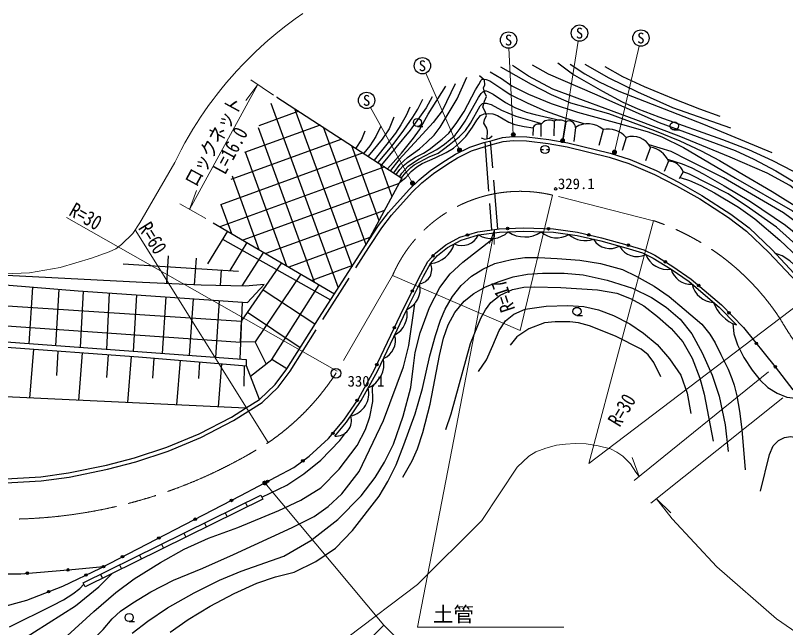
# Model space of a CAD drawing. Units: millimetres at full size, sheet at 1:1000; details may follow other scales. Extents: x 40000 to 680000, y 20000 to 380000.
# Drawn here: x 160812 to 255015, y 263385 to 338258 of the extents above; entities that cross this region are included whole.
import ezdxf
from ezdxf.enums import TextEntityAlignment as Align

# ---------------------------------------------------------------- set-up
doc = ezdxf.new("R2010")
doc.units = ezdxf.units.MM
doc.header["$LTSCALE"] = 1000
doc.linetypes.add('CHAIN', pattern=[18.5, 12, -1.5, 3.5, -1.5])
doc.linetypes.add('DASHED', pattern=[7.5, 6, -1.5])
for name, color, linetype, lineweight in [('M-BGD', 7, 'Continuous', 25), ('M-BMK', 2, 'CHAIN', 13), ('M-BMK-SRVR', 3, 'Continuous', 25), ('M-STR-HTXT', 7, 'Continuous', 13), ('M-STR-STRC', 7, 'Continuous', 25)]:
    doc.layers.add(name, color=color, linetype=linetype, lineweight=lineweight)
doc.styles.add('ＭＳ ゴシック', font='')
doc.styles.get('ＭＳ ゴシック').set_extended_font_data('MS Gothic')

# ---------------------------------------------------------------- blocks, each defined once
blk = doc.blocks.new('open_arrow')
at = {"color": 0, "linetype": 'Continuous', "lineweight": -2}
blk.add_lwpolyline([(7.5, 1.25), (0, 0), (7.5, -1.25)], dxfattribs=at)

msp = doc.modelspace()

# ---------------------------------------------------------------- hatches: boundary and pattern name
at = {"layer": 'M-BGD'}
for points in [[(220869, 312188, -1), (221169, 312199, -1)], [(225866, 312165, -1), (226165, 312154, -1)], [(215959, 311367, -1), (216245, 311456, -1)], [(230806, 311450, -1), (231098, 311384, -1)], [(235645, 310198, -1), (235933, 310113, -1)], [(211788, 308734, -1), (211988, 308958, -0.41421), (212000, 308746, -0.41421)], [(240190, 308196, -0.41421), (240397, 308244, -0.41421), (240445, 308038, -1)], [(244275, 305325, -0.41421), (244487, 305341, -0.41421), (244503, 305130, -1)], [(209302, 304419, -1), (209437, 304687, -0.41421), (209503, 304485, -0.41421)], [(247997, 301991, -0.41421), (248209, 301989, -0.41421), (248207, 301777, -1)], [(207105, 299928, -1), (207234, 300199, -1)], [(251332, 298273, -0.41421), (251543, 298251, -0.41421), (251521, 298040, -1)], [(204957, 295413, -1), (205086, 295684, -1)], [(253667, 295402, -0.41421), (253878, 295375, -0.41421), (253850, 295165, -1)], [(202533, 291043, -1), (202701, 291292, -0.41421), (202741, 291083, -0.41421)], [(199545, 287043, -1), (199739, 287272, -0.41421), (199757, 287060, -0.41421)], [(195849, 283692, -0.41421), (195879, 283902, -0.41421), (196089, 283872, -1)], [(191532, 281192, -1), (191798, 281332, -0.41421), (191735, 281129, -0.41421)], [(187106, 278867, -1), (187372, 279005, -0.41421), (187308, 278803, -0.41421)], [(182664, 276571, -1), (182931, 276709, -0.41421), (182866, 276507, -0.41421)], [(178223, 274275, -1), (178489, 274413, -0.41421), (178425, 274211, -0.41421)], [(173781, 271979, -1), (174047, 272117, -0.41421), (173983, 271914, -0.41421)], [(167108, 270433, -1), (167407, 270457, -0.41421), (167269, 270295, -0.41421)], [(171438, 270872, -1), (171732, 270815, -1)], [(162124, 270033, -1), (162423, 270057, -0.41421), (162285, 269895, -0.41421)], [(169310, 269742, -0.41421), (169380, 269942, -0.41421), (169580, 269871, -1)], [(164735, 267734, -1), (165015, 267841, -1)]]:
    msp.add_hatch(color=256, dxfattribs=at).paths.add_polyline_path(points)
at = {"layer": 'M-STR-HTXT'}
for points in [[(221879, 323869, -0.41421), (221894, 323516, -0.41421), (221541, 323502, -1)], [(227937, 323097, -0.41421), (227879, 322748, -0.41421), (227530, 322807, -1)], [(215223, 322017, -1), (215038, 321552, -0.41421), (214899, 321877, -0.41421)], [(234300, 321664, -0.41421), (234217, 321321, -0.41421), (233873, 321404, -1)], [(209453, 317979, -0.41421), (209621, 317669, -0.41421), (209310, 317500, -1)], [(191071, 281122, -0.41421), (191361, 281324, -0.41421), (191563, 281034, -1)]]:
    msp.add_hatch(color=256, dxfattribs=at).paths.add_polyline_path(points)

# ---------------------------------------------------------------- linework, layer by layer
at = {"layer": 'M-BGD'}
for p, q in [((192831, 328248), (192764, 328223)), ((192061, 327529), (200289, 304922)), ((195461, 326545), (190585, 324770)), ((194962, 326868), (201988, 307566)), ((226689, 325333), (226675, 323517)), ((228134, 325253), (227809, 323258)), ((198091, 324841), (188836, 321473)), ((190485, 324551), (197356, 305671)), ((198443, 324613), (203682, 310219)), ((209985, 324654), (210652, 324654)), ((224130, 324496), (224092, 323577)), ((225071, 324913), (225075, 323452)), ((229308, 324568), (229128, 322854)), ((232684, 324297), (232178, 322332)), ((241402, 324244), (242068, 324244)), ((200720, 323138), (187150, 318199)), ((235528, 323341), (235022, 321727)), ((201925, 322358), (205273, 313158)), ((203350, 321435), (185899, 315083)), ((188902, 321590), (193979, 307641)), ((225093, 321856), (225418, 321859)), ((225768, 321862), (226093, 321865)), ((238489, 322152), (237866, 320460)), ((240690, 320438), (240172, 319186)), ((205980, 319731), (185826, 312396)), ((205406, 320103), (206864, 316096)), ((187321, 318625), (190602, 309610)), ((242480, 319118), (242016, 318279)), ((207738, 317711), (188634, 310758)), ((185926, 315148), (187224, 311580)), ((205944, 314398), (191443, 309120)), ((185011, 312871), (199840, 304223)), ((186753, 311855), (184319, 307891)), ((186159, 310888), (199365, 303483)), ((204151, 311084), (194252, 307481)), ((189111, 310480), (187042, 307056)), ((191148, 309292), (188514, 305172)), ((179503, 308849), (179299, 305474)), ((182913, 308574), (182678, 305318)), ((174011, 307891), (188098, 306988)), ((185971, 307124), (185853, 305229)), ((202047, 307658), (197061, 305843)), ((162922, 305033), (162474, 298095)), ((166120, 304771), (165697, 297858)), ((169120, 304534), (168752, 297633)), ((172268, 304318), (171954, 297397)), ((197442, 300478), (191097, 304671)), ((175614, 304087), (175208, 297158)), ((179200, 303841), (178780, 296895)), ((182555, 303610), (182054, 296654)), ((185739, 303391), (185305, 296415)), ((188544, 303198), (188255, 296198)), ((195629, 297615), (189184, 301912)), ((229496, 301553), (230162, 301553)), ((191479, 295637), (190153, 298332)), ((163008, 297431), (162535, 291462)), ((165994, 297212), (165841, 294211)), ((168992, 296991), (168532, 291179)), ((172146, 296759), (171964, 293956)), ((174975, 296551), (174528, 290897)), ((177762, 296332), (177592, 293883)), ((180956, 296073), (180524, 290615)), ((183328, 295880), (183219, 293864)), ((193996, 295036), (192173, 296187)), ((186038, 295661), (185620, 290375)), ((188799, 295437), (188732, 292929)), ((190687, 291301), (189074, 295415)), ((188963, 278648), (189207, 278155)), ((186483, 277425), (186726, 276932)), ((183932, 276168), (184176, 275674)), ((181421, 274930), (181665, 274436)), ((178682, 273579), (178926, 273085)), ((176006, 272259), (176249, 271765)), ((173554, 271050), (173797, 270557)), ((171222, 269900), (171465, 269407)), ((174721, 264124), (175388, 264124))]:
    msp.add_line(p, q, dxfattribs=at)
at = {"layer": 'M-BGD', "linetype": 'DASHED'}
for p, q in [((218248, 322738), (219032, 312027)), ((219801, 312131), (218940, 322928))]:
    msp.add_line(p, q, dxfattribs=at)
at = {"layer": 'M-BGD'}
for points in [[(220158, 331971), (223885, 329831), (226354, 328578), (228686, 327550), (233345, 326275), (238976, 324167), (242081, 322914), (244673, 321677), (246911, 320514), (249356, 319082), (253366, 316715), (259995, 312605), (262944, 310277), (266317, 307299)], [(267910, 307473), (266476, 308742), (263783, 311006), (255528, 317457), (252751, 318973), (248223, 320922), (242010, 323473), (236714, 325493), (226526, 329235), (223570, 330833), (221610, 332145)], [(224001, 332204), (225981, 331126), (231626, 328677), (239564, 325144), (248850, 321720), (251141, 320659), (253821, 319245), (260803, 315030), (263798, 312960)], [(258333, 317935), (253453, 320475), (250530, 321835), (247355, 323031), (239549, 325817), (236969, 326789), (235072, 327662), (232673, 328957), (228960, 331090), (227138, 332401)], [(228668, 332288), (230450, 331114), (232199, 330135), (234629, 328985), (244982, 324937), (253334, 321474)], [(248303, 324449), (241229, 326967), (236943, 328865), (233422, 330562), (230516, 332237)], [(232892, 332003), (235056, 330774), (237734, 329562), (241265, 328085), (244474, 326831), (246990, 325923)], [(207082, 319018), (207881, 320051), (208786, 320875), (210233, 321958), (211154, 322766), (212032, 323604), (212769, 324577), (214831, 328058), (216038, 330686)], [(218507, 323185), (218537, 324117), (218464, 324480), (218108, 325097), (218194, 325467), (218427, 325998), (218289, 326525), (217999, 327052), (218194, 327788), (218431, 328332), (218189, 328869), (218070, 329387), (218222, 329762), (218174, 330326), (217586, 330881)], [(218876, 331346), (220262, 330547), (221538, 329636), (223562, 328614), (226341, 327477), (229571, 326438), (234928, 324962), (238222, 324017), (239891, 323394), (242512, 322100), (248897, 318342), (255854, 314347), (258322, 312699), (261670, 310212), (265125, 307168)], [(214617, 329876), (212994, 326578), (211910, 325142), (210621, 323751), (207703, 320574), (206674, 319282)], [(207400, 318811), (207839, 319432), (208251, 319856), (208839, 320359), (209756, 320914), (210731, 321428), (211405, 321869), (213002, 323117), (213836, 323873), (214733, 325032), (215714, 326520), (217107, 329170), (217481, 329791), (217773, 330321), (217910, 330444), (218097, 330478), (218387, 330421), (218821, 330237), (219347, 329938), (220417, 329188), (221342, 328570), (223506, 327519), (225625, 326568), (228010, 325732), (229200, 325354), (230520, 324982)], [(206334, 319502), (208027, 321424), (209494, 323235), (210245, 324255), (211283, 326194), (213468, 329608)], [(207819, 318540), (208086, 318960), (208845, 319803), (209362, 320191), (210205, 320703), (212376, 321874), (213294, 322526), (214008, 323089), (214589, 323629), (215214, 324413), (215806, 325338), (217451, 328238), (217770, 328718), (217984, 328910), (218168, 329023), (218403, 329023), (218615, 328953), (219228, 328606), (220740, 327617), (221881, 326976), (222581, 326701), (223278, 326436), (224388, 326139), (227383, 325463)], [(192806, 328265), (208091, 318364), (203631, 310124)], [(205178, 320251), (206891, 322323), (208338, 324229), (209424, 325830), (210039, 326798), (210661, 328024)], [(211770, 328304), (211037, 326968), (209114, 324225), (205584, 319987)], [(209038, 327049), (208623, 326025), (207952, 324879), (207283, 323875), (204681, 320573)], [(208038, 318398), (208582, 319045), (209171, 319671), (209600, 319997), (211434, 320976), (212503, 321428), (213179, 321888), (213873, 322423), (215071, 323405), (215862, 324195), (216480, 325068), (217676, 327208), (217929, 327476), (218157, 327540), (218411, 327540), (219004, 327355), (220285, 326677), (221050, 326337), (222033, 325953), (225153, 325020)], [(207799, 317824), (208568, 318452), (209237, 319182), (209931, 319753), (210563, 320127), (212135, 320821), (213482, 321499), (214413, 322034), (215133, 322661), (215896, 323447), (216738, 324575), (217270, 325464), (217708, 326026), (218158, 326220), (218664, 326279), (219192, 326209), (219797, 326003), (220464, 325624), (221183, 325192), (221887, 324922), (223036, 324662), (224130, 324496)], [(207111, 325793), (206538, 324391), (205684, 323111), (203963, 321038)], [(203548, 324087), (203147, 323075), (202459, 322012)], [(205508, 324720), (204910, 323430), (204143, 322304), (203415, 321392)], [(188958, 290218), (190687, 291301), (192582, 293130), (193996, 295036), (197991, 301344), (203631, 310124), (205225, 312553), (206443, 314166), (208990, 316981), (210208, 318139), (211638, 319336), (213421, 320528), (214654, 321278), (216397, 322156), (218116, 322702), (219105, 322973), (220397, 323311), (221655, 323467), (223362, 323408), (226044, 323089), (228389, 322666), (233577, 321404), (236016, 320630), (239187, 319270), (241924, 317843), (244774, 316242), (248316, 313969), (250579, 312261), (253312, 309614), (257696, 304951)], [(217776, 323283), (218223, 323137), (218790, 323234), (219145, 323535)], [(263952, 307039), (261272, 309284), (254740, 314104), (247429, 318373), (243091, 320550), (241016, 321601), (238320, 322428)], [(240576, 320660), (242373, 320120), (243566, 319601), (244953, 318901), (247514, 317408), (250712, 315494), (255009, 312598), (257796, 310346), (262073, 306833)], [(242107, 318443), (243247, 318078), (244667, 317444), (246305, 316560), (249235, 314806), (251235, 313390), (254293, 310781), (256533, 308661), (258684, 306461)], [(260273, 306635), (253904, 312342), (250620, 314697), (247982, 316422), (243277, 318845), (242480, 319118)], [(116479, 312795), (120306, 310209), (126550, 307878), (133006, 304499), (188447, 300847)], [(158744, 265783), (162196, 266760), (166619, 268456), (171212, 270651), (188393, 279532), (194864, 282953), (196753, 284370), (199097, 286512), (200984, 288746), (202761, 291381), (204728, 294932), (208318, 302479), (210390, 306566), (211269, 308153), (212182, 309176), (213447, 310200), (215166, 311122), (217362, 311800), (219978, 312155), (223011, 312266), (226643, 312137), (229577, 311730), (232510, 311062), (235597, 310212), (237656, 309607), (239005, 308933), (241225, 307553), (243472, 306015), (247161, 302848), (249867, 300077), (253759, 295283), (255916, 292483)], [(199871, 286809), (201304, 288505), (203103, 291172), (205084, 294749), (208677, 302303), (210743, 306379), (211597, 307920), (212459, 308886), (213670, 309865), (215321, 310752), (217449, 311408), (220013, 311756), (223011, 311866), (226609, 311738), (229505, 311336), (232413, 310674), (235488, 309827), (237509, 309234), (238809, 308584), (241006, 307217), (243228, 305697), (246887, 302555), (248993, 300399)], [(114118, 310909), (118601, 308088), (125494, 305991), (132845, 302187), (188341, 298280)], [(175107, 262707), (177004, 264166), (179420, 265783), (182682, 267628), (185775, 269185), (188419, 270282), (193656, 272133), (196928, 274054), (200259, 276612), (203110, 279496), (204816, 281733), (205944, 283607), (207064, 285834), (208244, 289229), (209180, 292744), (209522, 295383), (209708, 297036), (210333, 299451), (211465, 302541), (212735, 304971), (214005, 306664), (215545, 308071), (219255, 310973)], [(257378, 306317), (256454, 307375), (255529, 308228), (254578, 308844), (253703, 309198)], [(179751, 262815), (181930, 264377), (184623, 266007), (187569, 267567), (190349, 268814), (192616, 269596), (194890, 270176), (197568, 271452), (199946, 273116), (202046, 275255), (205302, 279455), (206373, 281250), (207395, 283294), (208306, 285737), (209720, 289549), (210592, 292628), (211488, 296615), (212192, 299104), (212812, 300977), (213394, 302335), (214255, 303872), (215322, 305234), (216588, 306364), (217968, 307232), (219450, 307909), (221495, 308420), (223123, 308641), (224800, 308636), (227092, 308532), (229841, 308337), (232381, 307925), (235050, 307177), (236754, 306374), (238921, 305142), (240769, 303896), (242611, 302333), (244781, 300493), (245745, 299258), (246414, 298217), (247106, 296776), (247995, 295000), (248456, 293834), (248735, 293019), (249032, 291716), (249371, 289873), (249659, 287607), (250079, 282685)], [(188958, 290218), (158714, 291641), (128550, 294045), (121386, 298495), (119788, 299133), (117648, 300631), (109627, 307322)], [(188343, 298332), (188447, 300847), (193392, 307983)], [(195714, 306629), (190153, 298332), (188341, 298280)], [(208215, 281779), (209329, 283774), (209980, 285267), (210632, 287235), (211545, 290703), (212700, 296681), (213161, 298789), (213758, 300431), (214559, 301924), (215700, 303295), (216870, 304262), (218323, 305063), (219966, 305715), (221679, 306288), (223431, 306600), (225291, 306736), (227938, 306736), (230265, 306545), (233184, 305894), (236307, 304890), (238597, 303767), (240415, 302590), (242114, 301125), (243553, 299330), (244810, 296976), (246037, 294262), (246892, 291705), (247612, 288189), (247976, 284922)], [(158714, 291641), (159205, 297711), (175850, 296486), (189074, 295415), (189074, 296138), (159151, 298339), (131748, 300520), (124299, 304380), (118686, 306111), (119206, 304732), (124006, 303300), (131654, 299469), (159167, 297241)], [(189577, 294132), (192173, 296187), (197950, 305325)], [(213446, 287622), (214128, 289511), (216480, 298113), (217753, 301223), (218328, 302256), (218972, 303156), (220085, 304023), (221602, 304723), (222989, 305008), (224298, 305059), (227507, 304967), (231996, 304697), (234392, 304299), (236129, 303590), (237663, 302737), (239356, 301420), (241038, 299965), (242436, 298320), (243571, 296326), (244519, 293872), (245038, 291943), (245785, 288106), (246155, 286189)], [(160982, 254707), (163025, 255558), (164637, 256617), (166105, 257820), (168612, 260226), (171559, 263163), (172636, 264476), (173671, 265400), (175179, 266428), (177395, 267757), (180148, 269205), (183740, 270667), (187473, 272316), (194679, 275609), (197368, 276990), (199050, 278200), (200731, 279746), (202857, 282477), (205843, 288728), (208273, 295284), (208925, 297905), (209650, 303000)], [(217472, 294705), (218413, 296119), (219203, 297892), (219987, 299707), (220775, 300908), (221789, 301734), (223179, 302334), (225742, 302710), (228370, 302760), (230347, 302668), (232141, 302262), (233964, 301573), (235957, 300544), (237653, 299388), (239289, 297995), (240819, 296238), (242202, 294245), (242976, 292064), (243443, 289589)], [(239759, 294069), (238881, 295795), (238210, 296725), (237341, 297443), (234208, 299026), (231021, 300279), (229684, 300656), (228613, 300798), (226842, 300798), (225531, 300639), (223628, 299925), (222154, 298943), (221329, 297921)], [(248573, 300570), (248677, 299296), (249146, 297950), (249914, 296434), (250932, 294879), (251916, 293645), (252850, 292762), (253979, 292043), (255150, 291579), (256208, 291448)], [(151522, 254795), (154522, 255250), (156651, 255848), (158984, 256872), (161879, 258320), (164177, 259919), (167136, 262368), (170410, 265343), (173089, 267687), (175343, 269339), (178567, 271355), (181453, 272979), (184435, 274340), (188031, 275642), (193028, 277714), (195720, 278979), (198184, 280499), (200413, 282759), (202600, 285650), (203636, 287596), (204159, 289179), (204512, 291029), (204507, 293012)], [(158949, 281553), (163914, 281830), (167292, 282294), (171953, 283236), (175384, 284158), (179342, 285445), (183277, 287081), (187230, 289134), (188958, 290218)], [(99601, 288880), (102137, 287291), (109557, 283467), (114641, 280700), (119722, 277675), (122463, 275839), (124876, 273762), (129316, 269677), (133883, 265507), (136182, 263322), (138209, 261610), (140043, 260358), (142273, 259190), (144854, 258288), (147238, 257756), (149455, 257674), (151832, 257869), (153486, 258192), (156028, 259121), (161467, 261824), (168160, 266065), (171032, 268354), (172623, 269978)], [(190957, 279324), (194013, 280787), (196093, 282187), (198184, 283879), (200478, 286262), (201226, 287233)], [(251926, 280052), (253066, 284543), (253514, 285631), (254128, 286274), (254864, 286652), (255630, 286765), (256591, 286612), (257900, 286019), (259999, 285019)], [(142464, 272051), (145469, 271288), (148369, 270730), (151678, 270271), (156705, 269981), (161480, 269981), (167705, 270480), (171585, 270844)], [(160099, 263467), (165355, 266083), (166694, 266782), (167839, 267527), (168672, 268176), (169195, 268693)]]:
    msp.add_lwpolyline(points, dxfattribs=at)
at = {"layer": 'M-BGD', "linetype": 'DASHED'}
msp.add_lwpolyline([(158957, 281053), (163962, 281332), (167375, 281800), (172067, 282749), (175526, 283678), (179516, 284975), (183489, 286627), (187478, 288700), (190997, 290905), (192959, 292799), (194408, 294753), (198412, 301075), (204050, 309852), (205634, 312265), (206828, 313847), (209348, 316632), (210541, 317766), (211938, 318935), (213690, 320107), (214897, 320840), (216586, 321692), (218257, 322222), (219235, 322490), (220491, 322819), (221677, 322966), (223324, 322909), (225970, 322594), (228285, 322176), (233442, 320922), (235842, 320161), (238972, 318818), (241686, 317403), (244516, 315813), (248030, 313559), (250253, 311881), (252956, 309263), (257321, 304619)], dxfattribs=at)
at = {"layer": 'M-BGD'}
for points in [[(189186, 303154), (191222, 305362), (188938, 305163), (183540, 305278), (176377, 305609), (154125, 306722), (143815, 307462), (132064, 308661), (124406, 312934), (123347, 311949), (128456, 309461), (131717, 307581), (168506, 304576)], [(169113, 268860), (190835, 279571), (191079, 279078), (169356, 268367)]]:
    msp.add_lwpolyline(points, close=True, dxfattribs=at)
for centre, radius in [((209985, 325154), 500), ((241402, 324744), 500), ((225593, 321860), 500), ((226889, 317042), 150), ((221019, 312193), 150), ((226016, 312160), 150), ((216102, 311411), 150), ((230952, 311417), 150), ((235789, 310156), 150), ((211888, 308846), 150), ((240318, 308117), 150), ((244389, 305227), 150), ((209369, 304553), 150), ((229496, 302053), 500), ((248102, 301884), 150), ((207169, 300064), 150), ((251426, 298156), 150), ((205021, 295549), 150), ((253759, 295283), 150), ((202617, 291167), 150), ((199642, 287157), 150), ((195969, 283782), 150), ((191665, 281262), 150), ((187239, 278936), 150), ((182797, 276640), 150), ((178356, 274344), 150), ((173914, 272048), 150), ((167257, 270445), 150), ((171585, 270844), 150), ((162273, 270045), 150), ((169445, 269807), 150), ((164875, 267787), 150), ((174721, 264624), 500)]:
    msp.add_circle(centre, radius, dxfattribs=at)
for centre, radius, start, end in [((226124, 324185), 1280, 63.77362, 145.34739), ((227331, 323828), 1636, 60.56689, 113.07359), ((228535, 324592), 773, 358.22542, 121.22955), ((224787, 324283), 690, 65.75891, 162.02777), ((230812, 322143), 2854, 49.00795, 121.81781), ((233256, 321289), 3062, 42.08752, 100.75841), ((236311, 321010), 2459, 27.67278, 108.56473), ((237926, 319159), 3045, 24.82207, 79.35067), ((240651, 318512), 1927, 18.33813, 88.84712), ((215410, 312367), 2253, 246.05271, 334.8057), ((219020, 313967), 3002, 238.43861, 313.69984), ((223108, 314653), 3495, 234.82155, 305.0494), ((227019, 313865), 2814, 227.44289, 301.89431), ((230518, 313729), 3021, 228.25052, 289.32679), ((233533, 312083), 2348, 210.88359, 299.75291), ((211214, 311337), 3439, 276.39486, 342.5941), ((236830, 311177), 2414, 207.96935, 296.9787), ((240567, 309998), 2815, 200.21166, 278.97233), ((209912, 307207), 1829, 280.71584, 22.91036), ((243425, 307897), 2512, 195.69085, 273.66654), ((207634, 304785), 2692, 292.80749, 13.43607), ((246326, 305940), 2795, 191.35212, 267.35695), ((250514, 304742), 4601, 200.26819, 250.70275), ((205882, 301709), 2858, 297.12086, 11.99613), ((204992, 298451), 2306, 291.07588, 18.04111), ((202702, 295640), 3188, 293.09755, 11.94354), ((201244, 292006), 2798, 281.8373, 14.50784), ((200027, 288685), 1883, 265.24399, 18.01811)]:
    msp.add_arc(centre, radius, start, end, dxfattribs=at)
at = {"layer": 'M-BMK'}
for p, q in [((238876, 313154), (226492, 316281)), ((206940, 306434), (200178, 294740))]:
    msp.add_line(p, q, dxfattribs=at)
for centre, radius, start, end in [((222566, 299740), 17000, 76.64733, 156.81204), ((229226, 284749), 30000, 33.22843, 71.23609), ((305940, 331773), 60000, 210.6467, 261.49203), ((174839, 310801), 30000, 304.26319, 327.63042), ((159539, 336641), 60000, 236.33598, 302.44553)]:
    msp.add_arc(centre, radius, start, end, dxfattribs=at)
at = {"layer": 'M-BMK-SRVR'}
msp.add_circle((200015, 294485), 600, dxfattribs=at)
at = {"layer": 'M-STR-HTXT'}
for p, q in [((227734, 322952), (229651, 335104)), ((234086, 321534), (237092, 334516)), ((221710, 323685), (221179, 334241)), ((215131, 321784), (210992, 331187)), ((182113, 314536), (190444, 329809)), ((190444, 329809), (188980, 327839)), ((192378, 328501), (189606, 330377)), ((209381, 317740), (204252, 326991)), ((182113, 314536), (182978, 316834)), ((180935, 315194), (184115, 313417)), ((254320, 301188), (273028, 315386)), ((200178, 294740), (167043, 313530)), ((191729, 286007), (175447, 312031)), ((236476, 281379), (252923, 294654)), ((238533, 278598), (254668, 291489)), ((237094, 281878), (236229, 284176)), ((191317, 281078), (205887, 263666)), ((239220, 279147), (240983, 277439))]:
    msp.add_line(p, q, dxfattribs=at)
for points in [[(159431, 306641), (162534, 306791), (166275, 307407), (170127, 308572), (172277, 309339), (173090, 309708), (173793, 310244), (175157, 311597), (176016, 312886), (180294, 320285), (181072, 321814), (181551, 322690), (182059, 323577), (182515, 324334), (183033, 325159), (183447, 325792), (183906, 326468), (184446, 327233), (184993, 327975), (185365, 328463), (185926, 329177), (186631, 330033), (187277, 330783), (187914, 331493), (188681, 332310), (189353, 332995), (190086, 333712), (190827, 334404), (191704, 335188), (192915, 336206), (193875, 336967), (195039, 337836), (195983, 338500)], [(206940, 306434), (222566, 299740), (226492, 316281)], [(238876, 313154), (230969, 283466), (254320, 301188)], [(219417, 312079), (209987, 263444), (227887, 263444)], [(201482, 262197), (209974, 268665), (217841, 276467), (222203, 283013), (223606, 284358), (224471, 284870), (225689, 285349), (226986, 285690), (228098, 285837), (229267, 285901), (230616, 285845), (232106, 285631), (233612, 285231), (234368, 284854), (235088, 284369), (236026, 283421), (236706, 282377), (237094, 281878)], [(302431, 247017), (291843, 247727), (284278, 249564), (273544, 253001), (262319, 258680), (253887, 264459), (246604, 270804), (241121, 276705), (239220, 279147)]]:
    msp.add_lwpolyline(points, dxfattribs=at)
for centre in [(221710, 323685), (227734, 322952), (215131, 321784), (234086, 321534), (209381, 317740), (191317, 281078)]:
    msp.add_circle(centre, 250, dxfattribs=at)
at = {"layer": 'M-STR-STRC'}
for p in [(201387, 259166), (210387, 259165)]:
    msp.add_line(p, (205887, 263666), dxfattribs=at)
for centre in [(229807, 336092), (237317, 335490), (221129, 335240), (210589, 332102), (203767, 327865)]:
    msp.add_circle(centre, 1000, dxfattribs=at)

# ---------------------------------------------------------------- block references
at = {"layer": 'M-STR-HTXT', "xscale": 240, "yscale": 240, "rotation": 259}
msp.add_blockref('open_arrow', (219417, 312079), dxfattribs=at)

# ---------------------------------------------------------------- texts
at = {"layer": 'M-BGD', "style": 'ＭＳ ゴシック'}
for s, p in [('329.1', (227173, 317669)), ('330.1', (201442, 293522))]:
    msp.add_text(s, height=1320, dxfattribs=at).set_placement(p, align=Align.MIDDLE_LEFT)
at = {"layer": 'M-STR-HTXT', "style": 'ＭＳ ゴシック', "width": 0.8}
msp.add_text('ロックネット', height=1833, rotation=61.391, dxfattribs=at).set_placement((186324, 322148), align=Align.BOTTOM_CENTER)
msp.add_text('L=16.0', height=1833, rotation=61.391, dxfattribs=at).set_placement((186279, 322173), align=Align.TOP_CENTER)
for s, rotation, p in [('R=30', 330.443, (166966, 313393)), ('R=60', 302.033, (175314, 311948))]:
    msp.add_text(s, height=1833, rotation=rotation, dxfattribs=at).set_placement(p, align=Align.BOTTOM_LEFT)
for s, rotation, p in [('R=17', 108.612, (221091, 302054)), ('R=30', 58.941, (233944, 288287))]:
    msp.add_text(s, height=1833, rotation=rotation, dxfattribs=at).set_placement(p, align=Align.MIDDLE_LEFT)
at = {"layer": 'M-STR-HTXT', "style": 'ＭＳ ゴシック'}
msp.add_text('土管\u3000\u3000\u3000\u3000', height=1833, dxfattribs=at).set_placement((211887, 263544), align=Align.BOTTOM_LEFT)
at = {"layer": 'M-STR-STRC', "style": 'ＭＳ ゴシック'}
for p in [(229807, 336092), (221129, 335240), (237317, 335490), (210589, 332102), (203767, 327865)]:
    msp.add_text('S', height=1320, dxfattribs=at).set_placement(p, align=Align.MIDDLE_CENTER)

doc.saveas('drawing.dxf')
